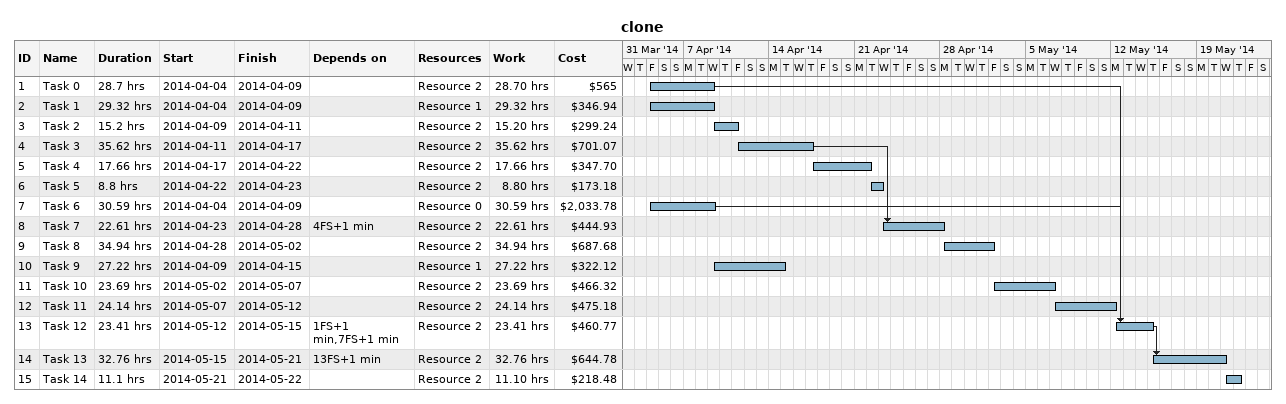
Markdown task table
clone

| ID | Task | Duration | Start | Finish | Predecessors | Resources | Work (h) | Cost ($) |
|---|---|---|---|---|---|---|---|---|
| 1 | Task 0 | 28.7h | 2014-04-04 | 2014-04-09 |  | Resource 2 | 28.70 | 565 |
| 2 | Task 1 | 29.32h | 2014-04-04 | 2014-04-09 |  | Resource 1 | 29.32 | 346.94 |
| 3 | Task 2 | 15.2h | 2014-04-09 | 2014-04-11 |  | Resource 2 | 15.20 | 299.24 |
| 4 | Task 3 | 35.62h | 2014-04-11 | 2014-04-17 |  | Resource 2 | 35.62 | 701.07 |
| 5 | Task 4 | 17.66h | 2014-04-17 | 2014-04-22 |  | Resource 2 | 17.66 | 347.70 |
| 6 | Task 5 | 8.8h | 2014-04-22 | 2014-04-23 |  | Resource 2 | 8.80 | 173.18 |
| 7 | Task 6 | 30.59h | 2014-04-04 | 2014-04-09 |  | Resource 0 | 30.59 | 2033.78 |
| 8 | Task 7 | 22.61h | 2014-04-23 | 2014-04-28 | 4FS+1min | Resource 2 | 22.61 | 444.93 |
| 9 | Task 8 | 34.94h | 2014-04-28 | 2014-05-02 |  | Resource 2 | 34.94 | 687.68 |
| 10 | Task 9 | 27.22h | 2014-04-09 | 2014-04-15 |  | Resource 1 | 27.22 | 322.12 |
| 11 | Task 10 | 23.69h | 2014-05-02 | 2014-05-07 |  | Resource 2 | 23.69 | 466.32 |
| 12 | Task 11 | 24.14h | 2014-05-07 | 2014-05-12 |  | Resource 2 | 24.14 | 475.18 |
| 13 | Task 12 | 23.41h | 2014-05-12 | 2014-05-15 | 1FS+1min, 7FS+1min | Resource 2 | 23.41 | 460.77 |
| 14 | Task 13 | 32.76h | 2014-05-15 | 2014-05-21 | 13FS+1min | Resource 2 | 32.76 | 644.78 |
| 15 | Task 14 | 11.1h | 2014-05-21 | 2014-05-22 |  | Resource 2 | 11.10 | 218.48 |
